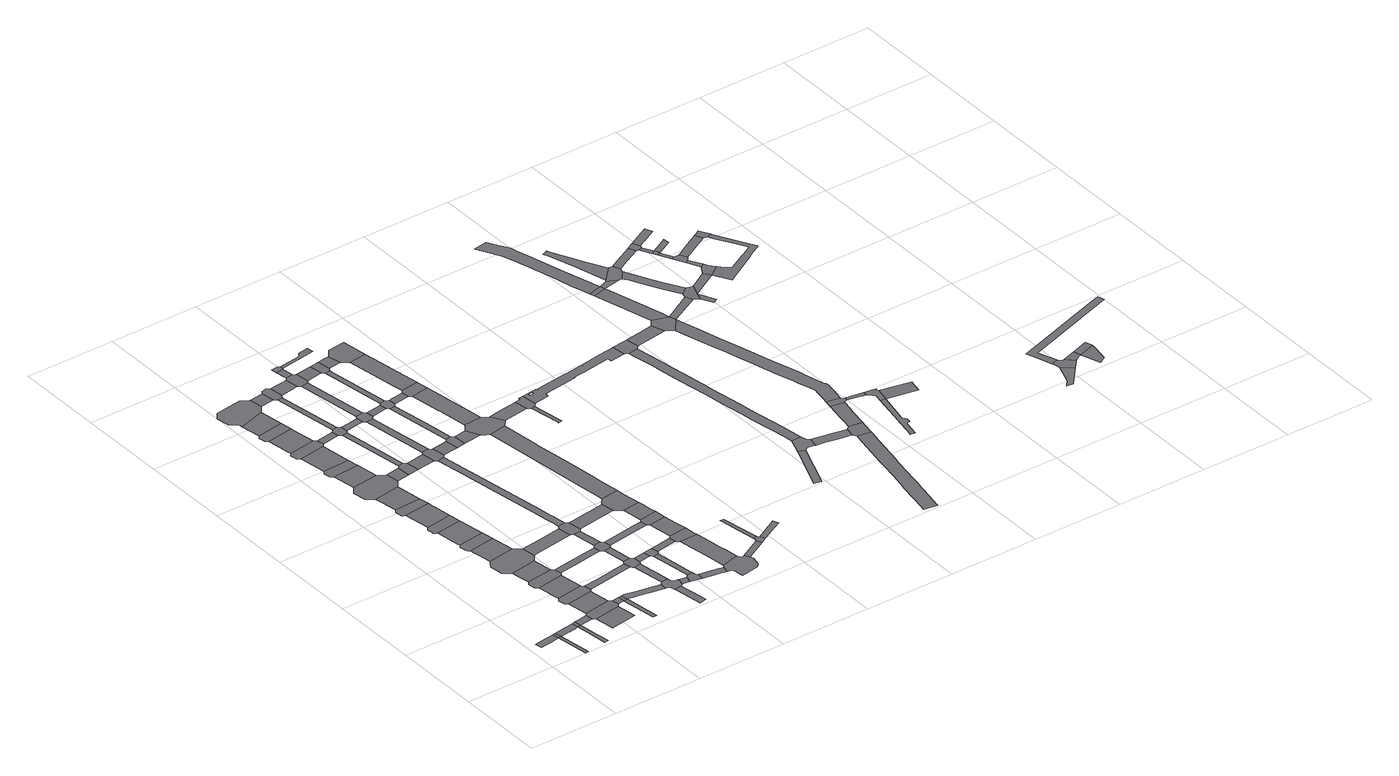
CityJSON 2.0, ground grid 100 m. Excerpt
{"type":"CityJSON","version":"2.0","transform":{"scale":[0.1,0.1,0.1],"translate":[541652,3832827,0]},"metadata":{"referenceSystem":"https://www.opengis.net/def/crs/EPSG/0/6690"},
"CityObjects":{
"road1":{"type":"Road","attributes":{"RoadStructureAttribute.sectionType":"1"},"geometry":[{"type":"MultiSurface","lod":"1","boundaries":[[[0,1,2,3,4,5,6,7,8,9]]]}]},
"road2":{"type":"Road","attributes":{"RoadStructureAttribute.sectionType":"1"},"geometry":[{"type":"MultiSurface","lod":"1","boundaries":[[[10,9,11,12]]]}]},
"road3":{"type":"Road","geometry":[{"type":"MultiSurface","lod":"1","boundaries":[[[13,0,9,10]]]}]},
"road4":{"type":"Road","attributes":{"RoadStructureAttribute.sectionType":"1"},"geometry":[{"type":"MultiSurface","lod":"1","boundaries":[[[14,15,16,17,13,10,18,19,20,21,22,23,24]]]}]},
"road5":{"type":"Road","attributes":{"RoadStructureAttribute.sectionType":"1"},"geometry":[{"type":"MultiSurface","lod":"1","boundaries":[[[25,26,27,28,24,29,30,31]]]}]},
"road6":{"type":"Road","geometry":[{"type":"MultiSurface","lod":"1","boundaries":[[[32,14,24,28]]]}]},
"road7":{"type":"Road","attributes":{"RoadStructureAttribute.sectionType":"1"},"geometry":[{"type":"MultiSurface","lod":"1","boundaries":[[[33,34,32,28,35,36]]]}]},
"road8":{"type":"Road","attributes":{"RoadStructureAttribute.sectionType":"1"},"geometry":[{"type":"MultiSurface","lod":"1","boundaries":[[[37,38,39,40,41,42]]]}]},
"road9":{"type":"Road","geometry":[{"type":"MultiSurface","lod":"1","boundaries":[[[43,44,45,33,36,38,37,46,47,48]]]}]},
"road10":{"type":"Road","attributes":{"RoadStructureAttribute.sectionType":"1"},"geometry":[{"type":"MultiSurface","lod":"1","boundaries":[[[49,50,51,45,44]]]}]},
"road11":{"type":"Road","geometry":[{"type":"MultiSurface","lod":"1","boundaries":[[[52,53,54,55,56,57,51,50,58,59,60,61]]]}]},
"road12":{"type":"Road","attributes":{"RoadStructureAttribute.sectionType":"1"},"geometry":[{"type":"MultiSurface","lod":"1","boundaries":[[[62,63,64,65,66,67,54,53]]]}]},
"road13":{"type":"Road","geometry":[{"type":"MultiSurface","lod":"1","boundaries":[[[68,69,70,71,72,64,63,73,74]]]}]},
"road14":{"type":"Road","attributes":{"RoadStructureAttribute.sectionType":"1"},"geometry":[{"type":"MultiSurface","lod":"1","boundaries":[[[75,76,77,78,70,69]]]}]},
"road15":{"type":"Road","geometry":[{"type":"MultiSurface","lod":"1","boundaries":[[[79,80,81,82,83,84,85,77,76,86,87]]]}]},
"road16":{"type":"Road","attributes":{"RoadStructureAttribute.sectionType":"1"},"geometry":[{"type":"MultiSurface","lod":"1","boundaries":[[[88,89,90,91,92,93,82,81]]]}]},
"road17":{"type":"Road","attributes":{"RoadStructureAttribute.sectionType":"1"},"geometry":[{"type":"MultiSurface","lod":"1","boundaries":[[[94,48,47,95,96]]]}]},
"road18":{"type":"Road","geometry":[{"type":"MultiSurface","lod":"1","boundaries":[[[97,98,99,100,101,102,103,104,91,90]]]}]},
"road19":{"type":"Road","attributes":{"RoadStructureAttribute.sectionType":"1"},"geometry":[{"type":"MultiSurface","lod":"1","boundaries":[[[105,106,96,107,108,109]]]}]},
"road20":{"type":"Road","attributes":{"RoadStructureAttribute.sectionType":"1"},"geometry":[{"type":"MultiSurface","lod":"1","boundaries":[[[110,111,112,113,114,115,100,99]]]}]},
"road21":{"type":"Road","geometry":[{"type":"MultiSurface","lod":"1","boundaries":[[[116,117,94,96,106]]]}]},
"road22":{"type":"Road","geometry":[{"type":"MultiSurface","lod":"1","boundaries":[[[118,119,120,121,122,123,124,112,111]]]}]},
"road23":{"type":"Road","attributes":{"RoadStructureAttribute.sectionType":"1"},"geometry":[{"type":"MultiSurface","lod":"1","boundaries":[[[125,126,127,128,129,120,119]]]}]},
"road24":{"type":"Road","geometry":[{"type":"MultiSurface","lod":"1","boundaries":[[[130,131,132,133,134,129,128]]]}]},
"road25":{"type":"Road","attributes":{"RoadStructureAttribute.sectionType":"1"},"geometry":[{"type":"MultiSurface","lod":"1","boundaries":[[[135,136,137,138,131,130]]]}]},
"road26":{"type":"Road","geometry":[{"type":"MultiSurface","lod":"1","boundaries":[[[139,140,141,142,143,144,137,136,145,146]]]}]},
"road27":{"type":"Road","attributes":{"RoadStructureAttribute.sectionType":"1"},"geometry":[{"type":"MultiSurface","lod":"1","boundaries":[[[147,148,141,140]]]}]},
"road28":{"type":"Road","geometry":[{"type":"MultiSurface","lod":"1","boundaries":[[[149,150,151,152,153,154,155,156,148,147]]]}]},
"road29":{"type":"Road","attributes":{"RoadStructureAttribute.sectionType":"1"},"geometry":[{"type":"MultiSurface","lod":"1","boundaries":[[[157,158,159,160,116,106,161,162,163,164,165,166,167]]]}]},
"road30":{"type":"Road","attributes":{"RoadStructureAttribute.sectionType":"1"},"geometry":[{"type":"MultiSurface","lod":"1","boundaries":[[[168,169,170,171,61,60,172,173,174]]]}]},
"road31":{"type":"Road","attributes":{"RoadStructureAttribute.sectionType":"1"},"geometry":[{"type":"MultiSurface","lod":"1","boundaries":[[[175,176,150,149]]]}]},
"road32":{"type":"Road","attributes":{"RoadStructureAttribute.sectionType":"1"},"geometry":[{"type":"MultiSurface","lod":"1","boundaries":[[[177,178,179,74,73,180,181]]]}]},
"road33":{"type":"Road","geometry":[{"type":"MultiSurface","lod":"1","boundaries":[[[182,183,184,185,186,187,176,175,188,189,190]]]}]},
"road34":{"type":"Road","attributes":{"RoadStructureAttribute.sectionType":"1"},"geometry":[{"type":"MultiSurface","lod":"1","boundaries":[[[191,192,193,194,195,184,183]]]}]},
"road35":{"type":"Road","geometry":[{"type":"MultiSurface","lod":"1","boundaries":[[[196,197,198,199,193,192]]]}]},
"road36":{"type":"Road","attributes":{"RoadStructureAttribute.sectionType":"1"},"geometry":[{"type":"MultiSurface","lod":"1","boundaries":[[[200,201,87,86,202,203]]]}]},
"road37":{"type":"Road","attributes":{"RoadStructureAttribute.sectionType":"1"},"geometry":[{"type":"MultiSurface","lod":"1","boundaries":[[[204,205,197,196]]]}]},
"road38":{"type":"Road","geometry":[{"type":"MultiSurface","lod":"1","boundaries":[[[206,207,208,209,210,211,212,213,214,205,204,215,216,217,218]]]}]},
"road39":{"type":"Road","attributes":{"RoadStructureAttribute.sectionType":"1"},"geometry":[{"type":"MultiSurface","lod":"1","boundaries":[[[219,220,146,145,221,222]]]}]},
"road40":{"type":"Road","attributes":{"RoadStructureAttribute.sectionType":"1"},"geometry":[{"type":"MultiSurface","lod":"1","boundaries":[[[223,224,225,226,227,228,229,230,231]]]}]},
"road41":{"type":"Road","geometry":[{"type":"MultiSurface","lod":"1","boundaries":[[[232,233,234,235,167,166,236,237,238,239,228,227,240,241,242]]]}]},
"road42":{"type":"Road","attributes":{"RoadStructureAttribute.sectionType":"1"},"geometry":[{"type":"MultiSurface","lod":"1","boundaries":[[[243,244,245,246,247,248,235,234]]]}]},
"road43":{"type":"Road","geometry":[{"type":"MultiSurface","lod":"1","boundaries":[[[249,250,251,252,253,168,174,254,246,245,255,256,257]]]}]},
"road44":{"type":"Road","attributes":{"RoadStructureAttribute.sectionType":"1"},"geometry":[{"type":"MultiSurface","lod":"1","boundaries":[[[258,190,189,259]]]}]},
"road45":{"type":"Road","attributes":{"RoadStructureAttribute.sectionType":"1"},"geometry":[{"type":"MultiSurface","lod":"1","boundaries":[[[260,261,262,263,252,251]]]}]},
"road46":{"type":"Road","geometry":[{"type":"MultiSurface","lod":"1","boundaries":[[[264,265,219,222,266,267]]]}]},
"road47":{"type":"Road","attributes":{"RoadStructureAttribute.sectionType":"1"},"geometry":[{"type":"MultiSurface","lod":"1","boundaries":[[[268,242,241,269,270]]]}]},
"road48":{"type":"Road","geometry":[{"type":"MultiSurface","lod":"1","boundaries":[[[271,272,273,177,181,274,275,262,261,276,277]]]}]},
"road49":{"type":"Road","attributes":{"RoadStructureAttribute.sectionType":"1"},"geometry":[{"type":"MultiSurface","lod":"1","boundaries":[[[278,279,280,273,272]]]}]},
"road50":{"type":"Road","attributes":{"RoadStructureAttribute.sectionType":"1"},"geometry":[{"type":"MultiSurface","lod":"1","boundaries":[[[281,282,265,264]]]}]},
"road51":{"type":"Road","geometry":[{"type":"MultiSurface","lod":"1","boundaries":[[[283,284,200,203,285,286,280,279,287,288,289]]]}]},
"road52":{"type":"Road","attributes":{"RoadStructureAttribute.sectionType":"1"},"geometry":[{"type":"MultiSurface","lod":"1","boundaries":[[[290,291,257,256,292]]]}]},
"road53":{"type":"Road","geometry":[{"type":"MultiSurface","lod":"1","boundaries":[[[293,294,295,296,297,270,269,298,299]]]}]},
"road54":{"type":"Road","attributes":{"RoadStructureAttribute.sectionType":"1"},"geometry":[{"type":"MultiSurface","lod":"1","boundaries":[[[300,218,217,301,302]]]}]},
"road55":{"type":"Road","geometry":[{"type":"MultiSurface","lod":"1","boundaries":[[[303,304,305,306,307,258,259,308,309,282,281,310,311,312]]]}]},
"road56":{"type":"Road","attributes":{"RoadStructureAttribute.sectionType":"1"},"geometry":[{"type":"MultiSurface","lod":"1","boundaries":[[[313,267,266,314,315]]]}]},
"road57":{"type":"Road","attributes":{"RoadStructureAttribute.sectionType":"1"},"geometry":[{"type":"MultiSurface","lod":"1","boundaries":[[[316,317,318,319,320,321,296,295]]]}]},
"road58":{"type":"Road","attributes":{"RoadStructureAttribute.sectionType":"1"},"geometry":[{"type":"MultiSurface","lod":"1","boundaries":[[[322,323,305,304]]]}]},
"road59":{"type":"Road","attributes":{"RoadStructureAttribute.sectionType":"1"},"geometry":[{"type":"MultiSurface","lod":"1","boundaries":[[[324,325,326,327,328,329,330,331,332,333,334,335,336,337,338,339,340,284,283]]]}]},
"road60":{"type":"Road","geometry":[{"type":"MultiSurface","lod":"1","boundaries":[[[341,290,292,342,319,318,343,344]]]}]},
"road61":{"type":"Road","geometry":[{"type":"MultiSurface","lod":"1","boundaries":[[[345,346,347,348,300,302,349,323,322,350,351,352]]]}]},
"road62":{"type":"Road","attributes":{"RoadStructureAttribute.sectionType":"1"},"geometry":[{"type":"MultiSurface","lod":"1","boundaries":[[[353,354,299,298,355,356,357,358,359]]]}]},
"road63":{"type":"Road","attributes":{"RoadStructureAttribute.sectionType":"1"},"geometry":[{"type":"MultiSurface","lod":"1","boundaries":[[[360,361,362,312,311,363,364]]]}]},
"road64":{"type":"Road","attributes":{"RoadStructureAttribute.sectionType":"1"},"geometry":[{"type":"MultiSurface","lod":"1","boundaries":[[[365,366,367,368,369,277,276,370,371,372]]]}]},
"road65":{"type":"Road","geometry":[{"type":"MultiSurface","lod":"1","boundaries":[[[373,374,375,313,315,331,330,376,377,378]]]}]},
"road66":{"type":"Road","attributes":{"RoadStructureAttribute.sectionType":"1"},"geometry":[{"type":"MultiSurface","lod":"1","boundaries":[[[379,380,381,382,383,384,385,386,289,288,387,388,389,390,391,392]]]}]},
"road67":{"type":"Road","attributes":{"RoadStructureAttribute.sectionType":"1"},"geometry":[{"type":"MultiSurface","lod":"1","boundaries":[[[393,394,395,396,397,341,344,398,399,400,401]]]}]},
"road68":{"type":"Road","attributes":{"RoadStructureAttribute.sectionType":"1"},"geometry":[{"type":"MultiSurface","lod":"1","boundaries":[[[402,403,404,375,374]]]}]},
"road69":{"type":"Road","attributes":{"RoadStructureAttribute.sectionType":"1"},"geometry":[{"type":"MultiSurface","lod":"1","boundaries":[[[405,406,407,408,352,351,409,410,411]]]}]},
"road70":{"type":"Road","geometry":[{"type":"MultiSurface","lod":"1","boundaries":[[[412,413,414,415,360,364,416,403,402,417,418,419,420]]]}]},
"road71":{"type":"Road","attributes":{"RoadStructureAttribute.sectionType":"1"},"geometry":[{"type":"MultiSurface","lod":"1","boundaries":[[[421,422,378,377,423]]]}]},
"road72":{"type":"Road","attributes":{"RoadStructureAttribute.sectionType":"1"},"geometry":[{"type":"MultiSurface","lod":"1","boundaries":[[[424,425,414,413]]]}]},
"road73":{"type":"Road","geometry":[{"type":"MultiSurface","lod":"1","boundaries":[[[426,427,428,429,430,359,358,431,432,433,434,435,436,437,438,439,440,441,442]]]}]},
"road74":{"type":"Road","attributes":{"RoadStructureAttribute.sectionType":"1"},"geometry":[{"type":"MultiSurface","lod":"1","boundaries":[[[443,444,445,429,428,446,447,448,449,450]]]}]},
"road75":{"type":"Road","geometry":[{"type":"MultiSurface","lod":"1","boundaries":[[[451,452,405,411,425,424,453,454]]]}]},
"road76":{"type":"Road","attributes":{"RoadStructureAttribute.sectionType":"1"},"geometry":[{"type":"MultiSurface","lod":"1","boundaries":[[[455,456,457,458,459,452,451]]]}]},
"road77":{"type":"Road","attributes":{"RoadStructureAttribute.sectionType":"1"},"geometry":[{"type":"MultiSurface","lod":"1","boundaries":[[[460,420,419,461,462]]]}]},
"road78":{"type":"Road","geometry":[{"type":"MultiSurface","lod":"1","boundaries":[[[463,464,465,393,401,466,443,450]]]}]},
"road79":{"type":"Road","geometry":[{"type":"MultiSurface","lod":"1","boundaries":[[[467,468,469,470,421,423,471,472]]]}]},
"road80":{"type":"Road","geometry":[{"type":"MultiSurface","lod":"1","boundaries":[[[473,474,458,457,475,476]]]}]},
"road81":{"type":"Road","attributes":{"RoadStructureAttribute.sectionType":"1"},"geometry":[{"type":"MultiSurface","lod":"1","boundaries":[[[477,478,479,480,465,464]]]}]},
"road82":{"type":"Road","geometry":[{"type":"MultiSurface","lod":"1","boundaries":[[[481,482,365,372,479,478]]]}]},
"road83":{"type":"Road","attributes":{"RoadStructureAttribute.sectionType":"1"},"geometry":[{"type":"MultiSurface","lod":"1","boundaries":[[[483,484,485,469,468]]]}]},
"road84":{"type":"Road","attributes":{"RoadStructureAttribute.sectionType":"1"},"geometry":[{"type":"MultiSurface","lod":"1","boundaries":[[[486,487,488,489,490,482,481]]]}]},
"road85":{"type":"Road","geometry":[{"type":"MultiSurface","lod":"1","boundaries":[[[491,492,493,494,495,496,497,379,392,498,489,488]]]}]},
"road86":{"type":"Road","attributes":{"RoadStructureAttribute.sectionType":"1"},"geometry":[{"type":"MultiSurface","lod":"1","boundaries":[[[499,454,453,500]]]}]},
"road87":{"type":"Road","geometry":[{"type":"MultiSurface","lod":"1","boundaries":[[[501,502,460,462,485,484,503,504,505]]]}]},
"road88":{"type":"Road","attributes":{"RoadStructureAttribute.sectionType":"1"},"geometry":[{"type":"MultiSurface","lod":"1","boundaries":[[[506,507,472,471,508,509]]]}]},
"road89":{"type":"Road","attributes":{"RoadStructureAttribute.sectionType":"1"},"geometry":[{"type":"MultiSurface","lod":"1","boundaries":[[[510,511,502,501]]]}]},
"road90":{"type":"Road","attributes":{"RoadStructureAttribute.sectionType":"1"},"geometry":[{"type":"MultiSurface","lod":"1","boundaries":[[[512,442,441,513]]]}]},
"road91":{"type":"Road","attributes":{"RoadStructureAttribute.sectionType":"1"},"geometry":[{"type":"MultiSurface","lod":"1","boundaries":[[[514,515,516,517,476,475]]]}]},
"road92":{"type":"Road","geometry":[{"type":"MultiSurface","lod":"1","boundaries":[[[518,499,500,511,510,519]]]}]},
"road93":{"type":"Road","attributes":{"RoadStructureAttribute.sectionType":"1"},"geometry":[{"type":"MultiSurface","lod":"1","boundaries":[[[520,521,522,523,524,525,526,527,528,529,530,531,532,496,495]]]}]},
"road94":{"type":"Road","attributes":{"RoadStructureAttribute.sectionType":"1"},"geometry":[{"type":"MultiSurface","lod":"1","boundaries":[[[533,534,535,536,505,504,537,538,539,540]]]}]},
"road95":{"type":"Road","geometry":[{"type":"MultiSurface","lod":"1","boundaries":[[[541,542,543,512,513,544,545]]]}]},
"road96":{"type":"Road","attributes":{"RoadStructureAttribute.sectionType":"1"},"geometry":[{"type":"MultiSurface","lod":"1","boundaries":[[[546,547,518,519,548]]]}]},
"road97":{"type":"Road","geometry":[{"type":"MultiSurface","lod":"1","boundaries":[[[549,550,551,506,509,552,530,529,553,554]]]}]},
"road98":{"type":"Road","attributes":{"RoadStructureAttribute.sectionType":"1"},"geometry":[{"type":"MultiSurface","lod":"1","boundaries":[[[555,556,557,558,559,560,561,562,542,541]]]}]},
"road99":{"type":"Road","attributes":{"RoadStructureAttribute.sectionType":"1"},"geometry":[{"type":"MultiSurface","lod":"1","boundaries":[[[563,564,565,566,567,568,569,550,549]]]}]},
"road100":{"type":"Road","geometry":[{"type":"MultiSurface","lod":"1","boundaries":[[[570,571,533,540,566,565]]]}]},
"road101":{"type":"Road","attributes":{"RoadStructureAttribute.sectionType":"1"},"geometry":[{"type":"MultiSurface","lod":"1","boundaries":[[[572,573,574,575,576,571,570]]]}]},
"road102":{"type":"Road","attributes":{"RoadStructureAttribute.sectionType":"1"},"geometry":[{"type":"MultiSurface","lod":"1","boundaries":[[[577,578,579,545,544]]]}]},
"road103":{"type":"Road","geometry":[{"type":"MultiSurface","lod":"1","boundaries":[[[580,581,582,546,548,574,573]]]}]},
"road104":{"type":"Road","attributes":{"RoadStructureAttribute.sectionType":"1"},"geometry":[{"type":"MultiSurface","lod":"1","boundaries":[[[583,584,554,553,585]]]}]},
"road105":{"type":"Road","attributes":{"RoadStructureAttribute.sectionType":"1"},"geometry":[{"type":"MultiSurface","lod":"1","boundaries":[[[586,587,588,589,590,591]]]}]},
"road106":{"type":"Road","geometry":[{"type":"MultiSurface","lod":"1","boundaries":[[[592,593,594,583,585,595,596,591,590,597,598]]]}]},
"road107":{"type":"Road","attributes":{"RoadStructureAttribute.sectionType":"1"},"geometry":[{"type":"MultiSurface","lod":"1","boundaries":[[[599,600,601,602,603,604,592,598,605,606,607,608,609,610,611,612,613,614,615,616,617,618,619,620,621,622,623],[624,625,623],[626,627,628,629]]]}]},
"road108":{"type":"Road","attributes":{"RoadStructureAttribute.sectionType":"1"},"geometry":[{"type":"MultiSurface","lod":"1","boundaries":[[[630,631,632,633,634,635]]]}]},
"road109":{"type":"Road","geometry":[{"type":"MultiSurface","lod":"1","boundaries":[[[636,637,638,639,640,630,635,641,642,643,644,645]]]}]},
"road110":{"type":"Road","attributes":{"RoadStructureAttribute.sectionType":"1"},"geometry":[{"type":"MultiSurface","lod":"1","boundaries":[[[646,647,648,649,650,651,652,653,654,655,656,657,658,659,660,661,662,663,664,665,666,667,668,669,670,671,672,673,674,675,676,677,678,679,680,681]]]}]},
"road111":{"type":"Road","attributes":{"RoadStructureAttribute.sectionType":"1"},"geometry":[{"type":"MultiSurface","lod":"1","boundaries":[[[682,683,684,685,686,687,688,689,690,691,692,693,694,695,696,697,698,699,700,701,702,703,704,705,706,707,708,709,710,639,638]]]}]},
"road112":{"type":"Road","attributes":{"RoadStructureAttribute.sectionType":"1"},"geometry":[{"type":"MultiSurface","lod":"1","boundaries":[[[711,645,644,712,713,714,715,716]]]}]},
"road113":{"type":"Road","geometry":[{"type":"MultiSurface","lod":"1","boundaries":[[[717,718,618,617,719,696,695,720,721]]]}]},
"road114":{"type":"Road","geometry":[{"type":"MultiSurface","lod":"1","boundaries":[[[722,716,715,663,662,723,724,725]]]}]},
"road115":{"type":"Road","attributes":{"RoadStructureAttribute.sectionType":"1"},"geometry":[{"type":"MultiSurface","lod":"1","boundaries":[[[726,727,728,729,717,721,730]]]}]},
"road116":{"type":"Road","attributes":{"RoadStructureAttribute.sectionType":"1"},"geometry":[{"type":"MultiSurface","lod":"1","boundaries":[[[731,732,733,734,735,722,725,736,737,738,739,740,741]]]}]},
"road117":{"type":"Road","geometry":[{"type":"MultiSurface","lod":"1","boundaries":[[[742,743,731,741,744,745,746,747]]]}]},
"road118":{"type":"Road","geometry":[{"type":"MultiSurface","lod":"1","boundaries":[[[748,726,730,749,750,751]]]}]},
"road119":{"type":"Road","attributes":{"RoadStructureAttribute.sectionType":"1"},"geometry":[{"type":"MultiSurface","lod":"1","boundaries":[[[752,753,754,755,756,757,758,759,760,761,762,763,764,765,766,767,768,769,770,771,750,749,772,773,774,775,776,777,778,779,780,781,782,783,784,785,786,742,747]]]}]},
"road120":{"type":"Road","attributes":{"RoadStructureAttribute.sectionType":"1"},"geometry":[{"type":"MultiSurface","lod":"1","boundaries":[[[787,788,789,790,791,792,793,794,795,796,797,798,799,800,801]]]}]},
"road121":{"type":"Road","attributes":{"RoadStructureAttribute.sectionType":"1"},"geometry":[{"type":"MultiSurface","lod":"1","boundaries":[[[802,803,804,805,806,807,808,809,810,811,812,813,814,815,816,817,818,819,820,821,822,823,824,825,826]]]}]},
"road122":{"type":"Road","attributes":{"RoadStructureAttribute.sectionType":"1"},"geometry":[{"type":"MultiSurface","lod":"1","boundaries":[[[827,828,829,830,831,832,833,834,748,751]]]}]},
"road123":{"type":"Road","geometry":[{"type":"MultiSurface","lod":"1","boundaries":[[[826,825,835,831,830]]]}]},
"road124":{"type":"Road","attributes":{"RoadStructureAttribute.sectionType":"1"},"geometry":[{"type":"MultiSurface","lod":"1","boundaries":[[[745,744,836,837,838,839]]]}]},
"road125":{"type":"Road","geometry":[{"type":"MultiSurface","lod":"1","boundaries":[[[840,841,839,838,842,843,844,845,787,801,846]]]}]},
"road126":{"type":"Road","attributes":{"RoadStructureAttribute.sectionType":"1"},"geometry":[{"type":"MultiSurface","lod":"1","boundaries":[[[847,848,849,826,830,850,851]]]}]},
"road127":{"type":"Road","attributes":{"RoadStructureAttribute.sectionType":"1"},"geometry":[{"type":"MultiSurface","lod":"1","boundaries":[[[852,853,854,855,751,750,856,857,858]]]}]},
"road128":{"type":"Road","attributes":{"RoadStructureAttribute.sectionType":"1"},"geometry":[{"type":"MultiSurface","lod":"1","boundaries":[[[859,860,861,862,863,864,865,866,867,868,869]]]}]},
"road129":{"type":"Road","geometry":[{"type":"MultiSurface","lod":"1","boundaries":[[[870,869,868,847,851,871,872,873,874,875]]]}]},
"road130":{"type":"Road","attributes":{"RoadStructureAttribute.sectionType":"1"},"geometry":[{"type":"MultiSurface","lod":"1","boundaries":[[[876,877,846,801]]]}]},
"road131":{"type":"Road","attributes":{"RoadStructureAttribute.sectionType":"1"},"geometry":[{"type":"MultiSurface","lod":"1","boundaries":[[[878,879,872,871,880,881,882,883,884,885,886]]]}]},
"road132":{"type":"Road","geometry":[{"type":"MultiSurface","lod":"1","boundaries":[[[886,885,852,858,887,888,889]]]}]},
"road133":{"type":"Road","geometry":[{"type":"MultiSurface","lod":"1","boundaries":[[[890,891,888,887]]]}]},
"road134":{"type":"Road","attributes":{"RoadStructureAttribute.sectionType":"1"},"geometry":[{"type":"MultiSurface","lod":"1","boundaries":[[[892,893,875,874,894,895,896]]]}]},
"road135":{"type":"Road","attributes":{"RoadStructureAttribute.sectionType":"1"},"geometry":[{"type":"MultiSurface","lod":"1","boundaries":[[[897,898,889,888,899,900]]]}]},
"road136":{"type":"Road","geometry":[{"type":"MultiSurface","lod":"1","boundaries":[[[901,902,892,896,903,904,905]]]}]},
"road137":{"type":"Road","attributes":{"RoadStructureAttribute.sectionType":"1"},"geometry":[{"type":"MultiSurface","lod":"1","boundaries":[[[904,903,906,907]]]}]},
"road138":{"type":"Road","geometry":[{"type":"MultiSurface","lod":"1","boundaries":[[[907,906,908,909,910]]]}]},
"road139":{"type":"Road","attributes":{"RoadStructureAttribute.sectionType":"1"},"geometry":[{"type":"MultiSurface","lod":"1","boundaries":[[[909,908,911,912]]]}]},
"road140":{"type":"Road","geometry":[{"type":"MultiSurface","lod":"1","boundaries":[[[913,912,911,914,915,916]]]}]},
"road141":{"type":"Road","attributes":{"RoadStructureAttribute.sectionType":"1"},"geometry":[{"type":"MultiSurface","lod":"1","boundaries":[[[917,915,914,918,919]]]}]},
"road142":{"type":"Road","geometry":[{"type":"MultiSurface","lod":"1","boundaries":[[[920,921,919,918,897,900,922]]]}]},
"road143":{"type":"Road","geometry":[{"type":"MultiSurface","lod":"1","boundaries":[[[923,924,925,926,907,910]]]}]},
"road144":{"type":"Road","attributes":{"RoadStructureAttribute.sectionType":"1"},"geometry":[{"type":"MultiSurface","lod":"1","boundaries":[[[927,928,929,930,901,905]]]}]},
"road145":{"type":"Road","attributes":{"RoadStructureAttribute.sectionType":"1"},"geometry":[{"type":"MultiSurface","lod":"1","boundaries":[[[931,932,933,913,916,934,935,936,937]]]}]},
"road146":{"type":"Road","attributes":{"RoadStructureAttribute.sectionType":"1"},"geometry":[{"type":"MultiSurface","lod":"1","boundaries":[[[938,939,940,941,942,943,944,945,946,947,948,949,950,951,952,953,954,955,922,900]]]}]},
"road147":{"type":"Road","geometry":[{"type":"MultiSurface","lod":"1","boundaries":[[[956,957,931,937,946,945]]]}]},
"road148":{"type":"Road","geometry":[{"type":"MultiSurface","lod":"1","boundaries":[[[958,959,960,961,962]]]}]},
"road149":{"type":"Road","geometry":[{"type":"MultiSurface","lod":"1","boundaries":[[[963,964,965,966,967,968,969,958,962,970,971,972]]]}]},
"road150":{"type":"Road","attributes":{"RoadStructureAttribute.sectionType":"1"},"geometry":[{"type":"MultiSurface","lod":"1","boundaries":[[[973,972,971,974,975,976,977]]]}]},
"road151":{"type":"Road","geometry":[{"type":"MultiSurface","lod":"1","boundaries":[[[978,979,980,977]]]}]},
"road152":{"type":"Road","geometry":[{"type":"MultiSurface","lod":"1","boundaries":[[[981,982,973,977,980]]]}]},
"road153":{"type":"Road","attributes":{"RoadStructureAttribute.sectionType":"1"},"geometry":[{"type":"MultiSurface","lod":"1","boundaries":[[[983,984,985,986,967,966,987,988,989]]]}]}
},
"vertices":[
[336,442,0],[263,430,0],[164,415,0],[106,406,0],[118,328,0],[145,332,0],[165,335,0],[246,347,0],[337,361,0],[348,363,0],
[383,368,0],[400,2,0],[432,6,0],
[371,447,0],
[598,483,0],[557,476,0],[552,475,0],[496,467,0],[399,371,0],[478,383,0],[496,386,0],[509,388,0],[593,400,0],[609,403,0],[610,403,0],
[678,197,0],[673,230,0],[659,324,0],[647,409,0],[634,224,0],[657,41,0],[700,46,0],
[635,489,0],
[791,513,0],[685,496,0],[655,411,0],[803,433,0],
[1128,455,0],[832,407,0],[841,352,0],[849,300,0],[865,192,0],[1162,238,0],
[1136,567,0],[1109,588,0],[812,546,0],[1149,484,0],[1152,488,0],[1138,566,0],
[1095,676,0],[1072,819,0],[776,772,0],
[1080,929,0],[1052,953,0],[755,907,0],[734,878,0],[732,876,0],[746,798,0],[1093,846,0],[1096,850,0],[1097,850,0],[1082,927,0],
[1036,1051,0],[1012,1210,0],[716,1165,0],[732,1066,0],[733,1053,0],[740,1011,0],
[992,1345,0],[991,1346,0],[695,1304,0],[673,1269,0],[685,1192,0],[1034,1244,0],[1022,1322,0],
[980,1416,0],[958,1567,0],[663,1516,0],[677,1423,0],
[968,1811,0],[929,1841,0],[914,1852,0],[618,1810,0],[617,1809,0],[561,1727,0],[583,1579,0],[1015,1644,0],[993,1792,0],
[883,2054,0],[876,2092,0],[873,2114,0],[578,2066,0],[587,2007,0],[594,1965,0],
[1223,579,0],[1226,499,0],[1229,499,0],
[857,2210,0],[853,2231,0],[850,2250,0],[557,2206,0],[554,2202,0],[535,2172,0],[548,2094,0],[561,2081,0],
[1275,498,0],[1274,506,0],[1230,492,0],[1287,114,0],[1329,117,0],
[808,2528,0],[806,2542,0],[511,2497,0],[543,2287,0],[552,2228,0],[553,2224,0],
[1262,585,0],[1236,581,0],
[790,2647,0],[786,2674,0],[491,2629,0],[488,2626,0],[465,2597,0],[477,2518,0],[495,2507,0],
[754,2887,0],[753,2893,0],[744,2950,0],[744,2956,0],[447,2921,0],
[726,3070,0],[426,3054,0],[401,3022,0],[412,2942,0],[427,2934,0],
[688,3325,0],[682,3361,0],[385,3317,0],[399,3228,0],
[638,3647,0],[636,3648,0],[341,3605,0],[281,3525,0],[305,3378,0],[307,3378,0],[743,3444,0],[720,3591,0],
[599,3892,0],[302,3862,0],
[581,4012,0],[281,3996,0],[277,3992,0],[258,3969,0],[256,3966,0],[270,3887,0],[273,3888,0],[281,3881,0],
[1608,531,0],[1422,565,0],[1290,589,0],[1276,587,0],[1283,507,0],[1286,508,0],[1337,498,0],[1380,490,0],[1519,465,0],[1669,437,0],[1684,516,0],
[1612,1010,0],[1532,997,0],[1237,951,0],[1083,928,0],[1235,872,0],[1389,895,0],[1623,931,0],
[531,4348,0],[235,4303,0],
[1549,1402,0],[1475,1390,0],[1236,1355,0],[1290,1283,0],[1560,1324,0],
[512,4478,0],[510,4479,0],[215,4435,0],[189,4404,0],[188,4404,0],[199,4325,0],[556,4378,0],[558,4378,0],[546,4458,0],
[470,4748,0],[467,4768,0],[172,4724,0],[175,4704,0],[210,4463,0],
[447,4901,0],[151,4857,0],[127,4825,0],[139,4747,0],
[1476,1865,0],[1271,1834,0],[1107,1659,0],[1501,1719,0],
[408,5169,0],[117,5078,0],
[391,5434,0],[364,5453,0],[66,5410,0],[45,5381,0],[7,5329,0],[30,5181,0],[31,5181,0],[82,5144,0],[111,5122,0],[428,5195,0],[468,5247,0],[469,5248,0],[448,5396,0],
[880,3615,0],[870,3614,0],[827,3456,0],[892,3466,0],
[1865,65,0],[1863,75,0],[1840,232,0],[1823,336,0],[1817,378,0],[1738,366,0],[1757,240,0],[1788,39,0],[1867,51,0],
[1822,490,0],[1795,521,0],[1790,558,0],[1709,545,0],[1705,430,0],[1728,406,0],[1733,400,0],[1735,383,0],[1828,387,0],[1847,404,0],[1862,483,0],
[1765,720,0],[1757,769,0],[1734,915,0],[1656,904,0],[1676,768,0],[1678,756,0],
[1723,1047,0],[1713,1054,0],[1713,1055,0],[1634,1044,0],[1626,1032,0],[1645,914,0],[1741,928,0],[1753,950,0],[1745,1030,0],
[746,4488,0],[759,4412,0],
[1689,1208,0],[1674,1315,0],[1595,1298,0],[1613,1178,0],
[962,3655,0],[905,3646,0],[1017,3484,0],[995,3632,0],
[1889,478,0],[1933,388,0],[1952,466,0],
[1683,1423,0],[1653,1447,0],[1576,1433,0],[1561,1323,0],[1595,1301,0],[1696,1344,0],[1684,1422,0],
[1631,1595,0],[1613,1707,0],[1535,1696,0],
[852,4395,0],[793,4385,0],
[1583,1913,0],[1503,1901,0],[1504,1719,0],[1535,1697,0],[1614,1708,0],[1637,1740,0],[1612,1888,0],
[1876,1051,0],[1859,1048,0],[1888,971,0],
[2047,473,0],[2044,489,0],[2042,505,0],[1983,496,0],[1974,487,0],[2057,365,0],[2071,444,0],
[608,5420,0],[584,5265,0],[630,5272,0],
[843,4522,0],[831,4530,0],[774,4519,0],[764,4509,0],[747,4490,0],[760,4411,0],[781,4394,0],[860,4407,0],[874,4428,0],[864,4507,0],
[1206,3666,0],[1205,3511,0],[1227,3514,0],
[2039,520,0],[2007,747,0],[1975,954,0],[1917,944,0],[1931,846,0],[1963,624,0],
[723,5251,0],[663,5243,0],
[1563,2045,0],[1561,2055,0],[1554,2099,0],[1532,2238,0],[1391,3166,0],[1391,3168,0],[1339,3508,0],[1259,3494,0],[1312,3156,0],[1328,3048,0],[1341,2968,0],[1454,2237,0],[1478,2071,0],[1482,2043,0],[1483,2039,0],[1484,2033,0],[1492,1979,0],
[1985,1067,0],[1916,945,0],[1975,955,0],[1997,988,0],
[692,5462,0],[691,5463,0],[631,5452,0],[632,5451,0],[663,5245,0],[723,5252,0],[741,5288,0],[721,5437,0],
[2289,403,0],[2175,425,0],[2188,341,0],[2275,325,0],[2287,323,0],[2320,316,0],[2335,395,0],
[1073,4538,0],[1012,4529,0],[1011,4529,0],[1022,4450,0],[1085,4459,0],
[2173,1496,0],[2142,1491,0],[2126,1489,0],[2105,1486,0],[1884,1452,0],[1734,1350,0],[1949,1383,0],[2185,1417,0],
[1335,3684,0],[1305,3711,0],[1227,3699,0],[1361,3537,0],[1363,3539,0],[1338,3684,0],
[2054,1955,0],[2026,1951,0],[1982,1945,0],[1966,1942,0],[1938,1938,0],[1805,1918,0],[1757,1910,0],[1678,1898,0],[1711,1752,0],[1732,1755,0],[1817,1768,0],[1828,1769,0],[1961,1789,0],[2082,1807,0],
[2224,1103,0],[2220,1103,0],[2138,1090,0],[2132,1090,0],[2101,1085,0],[2007,990,0],[2113,1006,0],[2233,1024,0],[2235,1024,0],
[1195,4444,0],[1116,4434,0],[1116,4433,0],
[929,5468,0],[898,5463,0],[882,5461,0],[806,5450,0],[900,5312,0],[905,5313,0],[953,5320,0],
[1197,4567,0],[1175,4581,0],[1095,4571,0],[1079,4547,0],[1093,4453,0],[1195,4445,0],[1212,4472,0],[1217,4479,0],[1209,4559,0],
[1517,3711,0],[1516,3711,0],[1537,3564,0],
[1066,5309,0],[986,5296,0],
[2592,428,0],[2557,448,0],[2552,477,0],[2359,421,0],[2337,398,0],[2338,313,0],[2350,311,0],[2356,310,0],[2380,280,0],[2396,176,0],[2595,206,0],[2616,225,0],[2630,237,0],[2632,240,0],[2659,348,0],[2647,389,0],[2618,443,0],
[2272,1000,0],[2295,842,0],[2333,597,0],[2528,630,0],[2515,714,0],[2497,837,0],[2474,987,0],[2473,996,0],
[1035,5511,0],[957,5498,0],[1090,5341,0],[1068,5490,0],
[1031,5540,0],[1017,5634,0],[1016,5638,0],[937,5626,0],[952,5528,0],
[1388,4586,0],[1219,4480,0],[1400,4508,0],
[2466,1041,0],[2450,1151,0],[2251,1131,0],[2240,1025,0],
[1632,3731,0],[1602,3753,0],[1543,3744,0],[1524,3720,0],[1638,3579,0],[1634,3729,0],
[1007,5703,0],[927,5691,0],[1027,5655,0],[1025,5686,0],
[2428,1295,0],[2408,1427,0],[2211,1398,0],[2228,1291,0],
[2390,1550,0],[2192,1521,0],
[1553,4082,0],[1491,4490,0],[1432,4482,0],
[2378,1634,0],[2365,1721,0],[2357,1776,0],[2160,1746,0],[2174,1651,0],
[2344,1857,0],[2340,1886,0],[2329,1960,0],[2328,1968,0],[2317,2057,0],[2117,2032,0],[2073,1978,0],[2093,1798,0],
[1252,5518,0],[1275,5367,0],
[1471,4625,0],[1412,4616,0],[1492,4491,0],[1512,4523,0],[1507,4603,0],
[1776,3751,0],[1746,3747,0],[1726,3592,0],[1850,3610,0],
[1362,5349,0],[1303,5340,0],
[2854,571,0],[2884,518,0],
[1431,5715,0],[1421,5786,0],[1306,5771,0],[1278,5725,0],
[1360,5534,0],[1382,5384,0],
[2293,2245,0],[2283,2326,0],[2278,2369,0],[2230,2746,0],[2182,3124,0],[2177,3166,0],[2173,3200,0],[2167,3249,0],[2141,3458,0],[2125,3588,0],[1930,3551,0],[2090,2243,0],[2102,2157,0],
[1685,4631,0],[1607,4619,0],[1565,4612,0],[1563,4612,0],[1554,4529,0],[1577,4533,0],[1615,4539,0],[1697,4552,0],
[2905,627,0],[2863,620,0],[2866,601,0],[2956,557,0],[2928,609,0],
[1495,5554,0],[1452,5548,0],[1526,5406,0],
[2031,3849,0],[1833,3834,0],[1814,3806,0],[1889,3581,0],[2188,3664,0],[2102,3802,0],
[2855,919,0],[2854,924,0],[2831,1058,0],[2811,1059,0],[2791,1060,0],[2792,1056,0],[2814,921,0],[2815,912,0],
[1996,4088,0],[1949,4400,0],[1926,4558,0],[1730,4528,0],[1781,4188,0],[1787,4144,0],[1791,4120,0],
[1906,4692,0],[1709,4663,0],
[1818,5274,0],[1804,5376,0],[1605,5348,0],[1674,4889,0],[1693,4767,0],
[3127,650,0],[3215,694,0],[3188,752,0],
[1763,5664,0],[1565,5636,0],[1506,5556,0],
[2451,3858,0],[2243,3825,0],[2475,3709,0],
[2571,3329,0],[2571,3328,0],[2591,3333,0],[2611,3338,0],[2555,3685,0],[2511,3681,0],
[2567,3898,0],[2517,3891,0],[2520,3869,0],[2499,3692,0],[2510,3684,0],[2558,3689,0],[2590,3728,0],
[3140,3961,0],[3139,3966,0],[2759,3909,0],[2760,3905,0],[2744,3904,0],[2741,3921,0],[2767,3759,0],[2762,3793,0],[2775,3795,0],[2774,3801,0],[3156,3857,0],[3155,3862,0],[3213,3870,0],[3215,3870,0],[3282,3881,0],[3605,3927,0],[3605,3925,0],[3612,3881,0],[3781,3906,0],[3759,4054,0],[3740,4051,0],[3730,4050,0],[3665,4040,0],[3590,4029,0],[3335,3991,0],[3339,3972,0],[3338,3971,0],[2680,3893,0],[2683,3875,0],[2635,3869,0],[2632,3887,0],
[4092,1566,0],[3891,1041,0],[3889,1034,0],[3929,1027,0],[3969,1020,0],[4168,1536,0],
[4281,1693,0],[4279,1695,0],[4270,1754,0],[4159,1746,0],[4144,1701,0],[4195,1553,0],[4216,1566,0],[4282,1554,0],[4295,1551,0],[4315,1660,0],
[4623,121,0],[4638,201,0],[4657,314,0],[4660,328,0],[4663,347,0],[4674,404,0],[4680,437,0],[4690,497,0],[4697,532,0],[4720,662,0],[4752,844,0],[4764,906,0],[4782,1009,0],[4808,1151,0],[4826,1251,0],[4852,1394,0],[4855,1413,0],[4708,1440,0],[4704,1416,0],[4688,1332,0],[4618,945,0],[4610,900,0],[4609,894,0],[4606,868,0],[4573,689,0],[4546,542,0],[4543,523,0],[4539,506,0],[4528,441,0],[4523,411,0],[4506,317,0],[4489,226,0],[4473,132,0],[4458,48,0],[4605,20,0],[4612,57,0],
[4233,1987,0],[4189,2264,0],[4165,2412,0],[4146,2537,0],[4126,2667,0],[4106,2791,0],[4087,2911,0],[4070,3024,0],[4050,3151,0],[4029,3284,0],[4006,3429,0],[3987,3553,0],[3960,3720,0],[3932,3896,0],[3824,3878,0],[3834,3811,0],[3850,3707,0],[3871,3581,0],[3888,3466,0],[3909,3336,0],[3930,3202,0],[3955,3043,0],[3982,2876,0],[4007,2714,0],[4033,2555,0],[4055,2406,0],[4078,2263,0],[4116,2026,0],[4144,1849,0],
[4583,1612,0],[4394,1534,0],[4538,1509,0],[4682,1482,0],[4682,1481,0],[4702,1590,0],
[3943,4082,0],[3922,4079,0],[3823,3880,0],[3932,3897,0],[3965,3933,0],
[4740,1619,0],[4859,1434,0],[4878,1537,0],[4888,1594,0],
[4274,4131,0],[4168,4115,0],[4138,4111,0],[3988,4088,0],[4326,3986,0],
[4809,2006,0],[4791,1904,0],[4768,1774,0],[4760,1726,0],[4758,1715,0],[4897,1644,0],[4916,1747,0],[4923,1789,0],[4938,1869,0],[4956,1972,0],[4957,1981,0],
[4823,2085,0],[4814,2032,0],[5001,1997,0],[5007,2032,0],[4993,2034,0],[4971,2058,0],
[4334,4212,0],[4412,3935,0],[4528,4081,0],[4508,4153,0],
[4974,2073,0],[4997,2200,0],[5011,2272,0],[5019,2306,0],[5017,2311,0],[5009,2342,0],[5005,2342,0],[4974,2449,0],[4934,2594,0],[4936,2595,0],[4938,2596,0],[4933,2614,0],[4904,2721,0],[4860,2879,0],[4818,3029,0],[4766,3215,0],[4721,3380,0],[4664,3587,0],[4603,3811,0],[4554,3987,0],[4444,3818,0],[4486,3667,0],[4527,3516,0],[4578,3333,0],[4614,3205,0],[4652,3064,0],[4696,2906,0],[4733,2772,0],[4776,2618,0],[4788,2574,0],[4808,2501,0],[4842,2380,0],[4863,2302,0],[4858,2271,0],[4835,2151,0],
[5252,1801,0],[5179,1407,0],[5177,1396,0],[5144,1221,0],[5132,1162,0],[5182,1152,0],[5215,1314,0],[5223,1329,0],[5233,1337,0],[5261,1345,0],[5265,1391,0],[5255,1405,0],[5242,1422,0],[5237,1437,0],[5308,1790,0],
[4284,4987,0],[4162,5426,0],[4162,5427,0],[4060,5797,0],[4021,5938,0],[4020,5941,0],[4002,6011,0],[3919,6158,0],[3879,6227,0],[3725,6203,0],[3749,6156,0],[3779,6098,0],[3855,5952,0],[3862,5937,0],[3873,5912,0],[3891,5850,0],[3950,5633,0],[4013,5406,0],[4014,5402,0],[4017,5388,0],[4080,5132,0],[4101,5062,0],[4119,4990,0],[4138,4926,0],[4292,4969,0],
[4504,4165,0],[4481,4253,0],[4310,4890,0],[4305,4909,0],[4154,4867,0],[4168,4816,0],[4223,4614,0],[4246,4531,0],
[4143,4908,0],
[5139,1966,0],[5169,1959,0],[5199,1952,0],[5207,2000,0],
[5334,1963,0],[5336,1979,0],[5224,1934,0],[5250,1907,0],[5265,1885,0],[5265,1867,0],[5342,1945,0],
[4389,5008,0],[4372,4995,0],[4307,4974,0],[4322,4912,0],[4507,4949,0],
[4833,4340,0],[4524,4163,0],[4525,4162,0],[4515,4157,0],[4533,4084,0],[4546,4087,0],[4871,4258,0],
[4432,5397,0],[4425,5411,0],[4259,5734,0],[4252,5759,0],[4191,5736,0],[4210,5686,0],[4233,5611,0],[4308,5362,0],[4396,5043,0],[4399,5025,0],[4545,5180,0],
[4560,5180,0],[4532,4947,0],[4614,5048,0],[4620,5067,0],[4631,5095,0],[4592,5170,0],
[5652,1720,0],[5685,1875,0],
[4810,4673,0],[4761,4762,0],[4557,4927,0],[4580,4897,0],[4597,4861,0],[4680,4693,0],[4739,4583,0],[4842,4392,0],[4927,4458,0],
[4929,4228,0],[4956,4309,0],[5002,4439,0],
[5000,4097,0],[5048,4125,0],
[4897,5331,0],[4627,5188,0],[4686,5124,0],[4927,5251,0],[4936,5256,0],
[5208,4561,0],[5155,4530,0],[5205,4454,0],[5261,4487,0],
[4980,5374,0],[4923,5344,0],[4966,5251,0],[5006,5261,0],[5018,5301,0],
[5029,5128,0],[5072,5149,0],
[5057,5073,0],[5090,5090,0],[5101,5095,0],
[5127,4934,0],[5164,4953,0],
[5224,4954,0],[5190,4810,0],[5228,4826,0],[5268,4877,0],
[5241,4803,0],[5265,4664,0],[5307,4688,0],
[5358,4617,0],[5340,4630,0],[5385,4583,0],
[5262,5180,0],[5269,5184,0],[5264,5251,0],[5229,5233,0],
[5144,5366,0],[5262,5426,0],[5229,5506,0],[5099,5437,0],
[5540,5131,0],[5393,5053,0],[5357,5032,0],[5407,4953,0],[5531,5022,0],[5533,5018,0],[5583,5050,0],
[5366,4305,0],[5683,4490,0],[5725,4514,0],[5774,4543,0],[5916,4625,0],[5834,4774,0],[5682,5049,0],[5676,5060,0],[5626,5033,0],[5651,4989,0],[5773,4771,0],[5835,4662,0],[5765,4619,0],[5717,4594,0],[5678,4573,0],[5646,4556,0],[5506,4481,0],[5434,4521,0],
[5614,5172,0],[5565,5144,0],
[6960,1227,0],[6885,1006,0],[6822,934,0],[6894,923,0],[7072,1131,0],
[7059,1308,0],[7043,1315,0],[7029,1325,0],[7016,1345,0],[6941,1320,0],[6959,1266,0],[6962,1252,0],[7142,1211,0],[7160,1230,0],[7075,1312,0],
[7224,1362,0],[7168,1239,0],[7192,1256,0],[7216,1269,0],[7252,1281,0],
[7324,1064,0],[7402,1114,0],[7440,1345,0],
[7433,1366,0],[7412,1427,0],
[7978,1985,0],[7933,1969,0],[6844,1604,0],[6869,1532,0],[6943,1558,0],[7958,1897,0],[8002,1912,0]
]}
